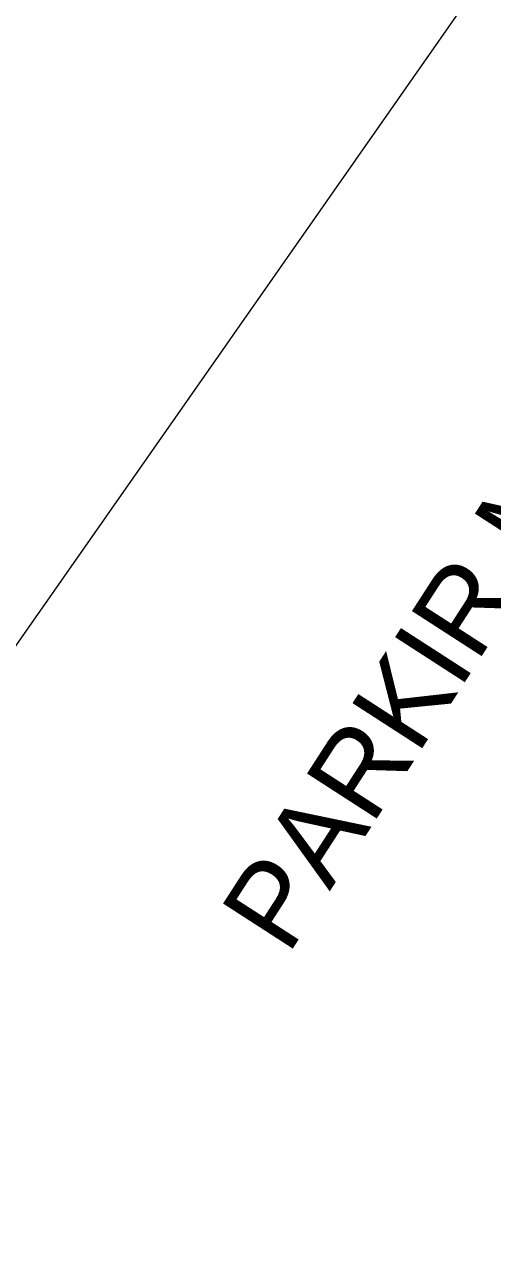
# Model space of a CAD drawing. Header units: inches. Extents: x 249 to 1192, y -18 to 440.
# Drawn here: x 957.23 to 960.49, y 49.97 to 58.47 of the extents above; entities that cross this region are included whole.
import ezdxf

# ---------------------------------------------------------------- set-up
doc = ezdxf.new("R2010")
doc.units = ezdxf.units.IN
doc.header["$MEASUREMENT"] = 0
for name, color, linetype, lineweight in [('DINDING', 6, 'Continuous', 0), ('RENCANA JALAN', 13, 'Continuous', 15), ('TEXT (KET. RUANG)', 7, 'Continuous', 5)]:
    doc.layers.add(name, color=color, linetype=linetype, lineweight=lineweight)
doc.layers.add('RUMPUT', color=86, linetype='Continuous')
doc.styles.get("Standard").update_dxf_attribs({"font": 'arial.ttf'})
pattern_1 = [(57.36874968947846, (0, 0), (-0.0535506494527033, 0.244197313478704), [0.046875, -0.30667839075]), (12.36874968947846, (0, 0), (-0.05355064946683093, 0.2441973135431277), [0.04687499999999999, -0.203125]), (102.3687496894784, (0, 0), (-0.2441973135431277, -0.05355064946683093), [0.04687499999999999, -0.203125])]

# ---------------------------------------------------------------- blocks, each defined once
blk = doc.blocks.new('TAPAK')
at = {"layer": 'RENCANA JALAN'}
blk.add_lwpolyline([(132.8058783373902, 196.2289446114659), (152.7818915197428, 186.1362180280224), (156.3431461374112, 184.0801267158588), (161.4979851445087, 180.2086106658116), (166.6673012964335, 175.7193138412753), (172.4990677855412, 170.1705072046514, 0.2626426718845071), (176.540798769365, 171.3935605114727), (231.9668872231208, 250.6257796809977)], format="xyb", dxfattribs=at)

msp = doc.modelspace()

# ---------------------------------------------------------------- hatches: boundary and pattern name
at = {"layer": 'RUMPUT'}
h = msp.add_hatch(dxfattribs=at)
h.set_pattern_fill('GRASS', color=256, scale=0.25, angle=-32.63125031052153, style=0)
h.set_pattern_definition(pattern_1)
edge = h.paths.add_edge_path(flags=17)
edge.add_line((928.2641801358429, 87.77966679945874), (928.2102571162511, 87.69545095796715))
edge.add_line((928.2102571162511, 87.69545095796715), (927.4523145428277, 88.18075813429114))
edge.add_line((927.4523145428277, 88.18075813429114), (927.9376217191518, 88.93870070771442))
edge.add_line((927.9376217191518, 88.93870070771442), (944.9810419464964, 115.3713075449288))
edge.add_line((944.9810419464964, 115.3713075449288), (944.6881731201454, 115.5588301200329))
edge.add_line((944.6881731201454, 115.5588301200329), (940.4070226355534, 108.5805976980109))
edge.add_line((940.4070226355534, 108.5805976980109), (924.7936289507031, 90.12836316794235))
edge.add_line((924.7936289507031, 90.12836316794235), (906.9246372932737, 96.97757937312682))
edge.add_line((906.9246372932737, 96.97757937312682), (902.6198956972332, 99.28170147302345))
edge.add_line((902.6198956972332, 99.28170147302345), (887.5537847216924, 69.67303889785137))
edge.add_line((887.5537847216924, 69.67303889785137), (887.5839640358097, 69.65371522052908))
edge.add_line((887.5839640358097, 69.65371522052908), (891.466421446403, 75.71725580791895))
edge.add_line((891.466421446403, 75.71725580791895), (893.1507382762345, 74.6387954160869))
edge.add_line((893.1507382762345, 74.6387954160869), (895.8468892558133, 78.84958749066337))
edge.add_line((895.8468892558133, 78.84958749066337), (898.4575803420505, 77.17797388332485))
edge.add_line((898.4575803420505, 77.17797388332485), (900.9840555867966, 75.56028329557753))
edge.add_line((900.9840555867966, 75.56028329557753), (903.1766002224103, 74.15640695535856))
edge.add_line((903.1766002224103, 74.15640695535856), (906.0370060762891, 72.32490212008338))
edge.add_line((906.0370060762891, 72.32490212008338), (908.5634813210349, 70.70721153233623))
edge.add_line((908.5634813210349, 70.70721153233623), (911.0899565657808, 69.08952094458907))
edge.add_arc((911.5752637421049, 69.84746351801277), 0.8999999999999068, 237.3687496894809, 417.3687496894814)
edge.add_line((912.060570918429, 70.60540609143649), (909.5340956736832, 72.22309667918358))
edge.add_line((909.5340956736832, 72.22309667918358), (907.0076204289373, 73.84078726693082))
edge.add_line((907.0076204289373, 73.84078726693082), (905.4287087104201, 74.85175724624926))
edge.add_line((905.4287087104201, 74.85175724624926), (904.4811451841913, 75.45847785467842))
edge.add_line((904.4811451841913, 75.45847785467842), (901.9546699394457, 77.07616844242597))
edge.add_line((901.9546699394457, 77.07616844242597), (899.4281946946996, 78.69385903017334))
edge.add_line((899.4281946946996, 78.69385903017334), (896.8175036084624, 80.36547263751206))
edge.add_line((896.8175036084624, 80.36547263751206), (899.5136545880416, 84.57626471208866))
edge.add_line((899.5136545880416, 84.57626471208866), (897.8293377582106, 85.65472510392057))
edge.add_line((897.8293377582106, 85.65472510392057), (901.711795168804, 91.71826569131034))
edge.add_line((901.711795168804, 91.71826569131034), (903.396111998635, 90.63980529947843))
edge.add_line((903.396111998635, 90.63980529947843), (906.0922629782137, 94.85059737405518))
edge.add_line((906.0922629782137, 94.85059737405518), (921.3353302881803, 85.09053082797953))
edge.add_line((921.3353302881803, 85.09053082797953), (926.4724966191636, 81.8012266328933))
edge.add_line((926.4724966191636, 81.8012266328933), (923.7225291895686, 77.50638515495434))
edge.add_line((923.7225291895686, 77.50638515495434), (919.4630514694381, 70.79575980628869))
edge.add_line((919.4630514694381, 70.79575980628869), (919.6768221338964, 70.6588834238465))
edge.add_line((919.6768221338964, 70.6588834238465), (925.0547665600768, 78.97698642392996))
edge.add_arc((932.3615963517668, 73.22370576023272), 9.300000000000063, 66.3350080141156, 141.7836714338509, ccw=False)
edge.add_line((936.0945068641443, 81.74165029554075), (936.5596564253326, 82.46811112825382))
edge.add_line((936.5596564253326, 82.46811112825382), (928.2641801358429, 87.77966679945874))
edge = h.paths.add_edge_path()
edge.add_arc((902.0036540352788, 51.04019550044824), 2.899999999999944, 21.48045213667681, 57.36874968948014)
edge.add_line((903.5674216034345, 53.48245490370259), (886.5721298860624, 64.36446275412109))
edge.add_line((886.5721298860624, 64.36446275412109), (889.2682808656411, 68.575254828697))
edge.add_line((889.2682808656411, 68.575254828697), (887.5537847216924, 69.67303889785137))
edge.add_line((887.5537847216924, 69.67303889785137), (884.8649772892379, 64.38886223630908))
edge.add_line((884.8649772892379, 64.38886223630908), (899.8177184374615, 52.38925393144922))
edge.add_line((899.8177184374615, 52.38925393144922), (892.7388052037916, 34.03850843705635))
edge.add_line((892.7388052037916, 34.03850843705635), (893.045840120689, 33.8974270920169))
edge.add_line((893.045840120689, 33.8974270920169), (904.7022274439962, 52.10212843513062))
edge = h.paths.add_edge_path()
edge.add_arc((936.7399936000423, 45.06376926786742), 1.89999999999996, 57.36874968947894, 147.3687496894797)
edge.add_line((935.1398926117033, 46.08830664010732), (918.367172414215, 19.89302387901222))
edge.add_line((918.367172414215, 19.89302387901222), (918.7450692695429, 19.62800377191144))
edge.add_line((918.7450692695429, 19.62800377191144), (936.7549778665605, 42.71331442345686))
edge.add_line((936.7549778665605, 42.71331442345686), (952.0053637954163, 30.06494154661328))
edge.add_line((952.0053637954163, 30.06494154661328), (952.4805707531593, 32.5023109921315))
edge.add_line((952.4805707531593, 32.5023109921315), (994.0278929164667, 85.51311961030572))
edge.add_line((994.0278929164667, 85.51311961030572), (953.000433015902, 112.1961135678978))
edge.add_line((953.000433015902, 112.1961135678978), (949.1372720901161, 114.3550084164287))
edge.add_line((949.1372720901161, 114.3550084164287), (945.2741111643297, 116.5139032649596))
edge.add_line((945.2741111643297, 116.5139032649596), (940.4070226355534, 108.5805976980109))
edge.add_line((940.4070226355534, 108.5805976980109), (924.7936289507031, 90.12836316794235))
edge.add_line((924.7936289507031, 90.12836316794235), (906.9246372932737, 96.97757937312682))
edge.add_line((906.9246372932737, 96.97757937312682), (902.6198956972332, 99.28170147302345))
edge.add_line((902.6198956972332, 99.28170147302345), (887.5537847216924, 69.67303889785137))
edge.add_line((887.5537847216924, 69.67303889785137), (887.5839640358097, 69.65371522052908))
edge.add_line((887.5839640358097, 69.65371522052908), (891.466421446403, 75.71725580791895))
edge.add_line((891.466421446403, 75.71725580791895), (893.1507382762345, 74.6387954160869))
edge.add_line((893.1507382762345, 74.6387954160869), (895.8468892558133, 78.84958749066337))
edge.add_line((895.8468892558133, 78.84958749066337), (898.4575803420505, 77.17797388332485))
edge.add_line((898.4575803420505, 77.17797388332485), (900.9840555867966, 75.56028329557753))
edge.add_line((900.9840555867966, 75.56028329557753), (903.1766002224103, 74.15640695535856))
edge.add_line((903.1766002224103, 74.15640695535856), (906.0370060762891, 72.32490212008338))
edge.add_line((906.0370060762891, 72.32490212008338), (908.5634813210349, 70.70721153233623))
edge.add_line((908.5634813210349, 70.70721153233623), (911.0899565657808, 69.08952094458907))
edge.add_arc((911.5752637421049, 69.84746351801277), 0.8999999999999068, 237.3687496894809, 417.3687496894814)
edge.add_line((912.060570918429, 70.60540609143649), (909.5340956736832, 72.22309667918358))
edge.add_line((909.5340956736832, 72.22309667918358), (907.0076204289373, 73.84078726693082))
edge.add_line((907.0076204289373, 73.84078726693082), (905.4287087104201, 74.85175724624926))
edge.add_line((905.4287087104201, 74.85175724624926), (904.4811451841913, 75.45847785467842))
edge.add_line((904.4811451841913, 75.45847785467842), (901.9546699394457, 77.07616844242597))
edge.add_line((901.9546699394457, 77.07616844242597), (899.4281946946996, 78.69385903017334))
edge.add_line((899.4281946946996, 78.69385903017334), (896.8175036084624, 80.36547263751206))
edge.add_line((896.8175036084624, 80.36547263751206), (899.5136545880416, 84.57626471208866))
edge.add_line((899.5136545880416, 84.57626471208866), (897.8293377582106, 85.65472510392057))
edge.add_line((897.8293377582106, 85.65472510392057), (901.711795168804, 91.71826569131034))
edge.add_line((901.711795168804, 91.71826569131034), (903.396111998635, 90.63980529947843))
edge.add_line((903.396111998635, 90.63980529947843), (906.0922629782137, 94.85059737405518))
edge.add_line((906.0922629782137, 94.85059737405518), (921.3353302881803, 85.09053082797953))
edge.add_line((921.3353302881803, 85.09053082797953), (926.4724966191636, 81.8012266328933))
edge.add_line((926.4724966191636, 81.8012266328933), (923.7225291895686, 77.50638515495434))
edge.add_line((923.7225291895686, 77.50638515495434), (919.4630514694381, 70.79575980628869))
edge.add_line((919.4630514694381, 70.79575980628869), (919.6768221338964, 70.6588834238465))
edge.add_line((919.6768221338964, 70.6588834238465), (925.0547665600768, 78.97698642392996))
edge.add_arc((932.3615963517668, 73.22370576023272), 9.300000000000063, 66.3350080141156, 141.7836714338509, ccw=False)
edge.add_line((936.0945068641443, 81.74165029554075), (936.5596564253326, 82.46811112825382))
edge.add_line((936.5596564253326, 82.46811112825382), (928.2641801358429, 87.77966679945874))
edge.add_line((928.2641801358429, 87.77966679945874), (928.2102571162511, 87.69545095796715))
edge.add_line((928.2102571162511, 87.69545095796715), (927.4523145428277, 88.18075813429114))
edge.add_line((927.4523145428277, 88.18075813429114), (927.9376217191518, 88.93870070771442))
edge.add_line((927.9376217191518, 88.93870070771442), (944.9810419464964, 115.3713075449288))
edge.add_line((944.9810419464964, 115.3713075449288), (944.8968261050047, 115.4252305645203))
edge.add_line((944.8968261050047, 115.4252305645203), (945.3821332813288, 116.1831731379438))
edge.add_line((945.3821332813288, 116.1831731379438), (945.0378815538876, 115.2746288968673))
edge.add_line((945.0378815538876, 115.2746288968673), (966.3961127163827, 101.4809171293647))
edge.add_line((966.3961127163827, 101.4809171293647), (987.2184795251612, 88.14845053534901))
edge.add_line((987.2184795251612, 88.14845053534901), (987.7848094723097, 89.0329327735874))
edge.add_line((987.7848094723097, 89.0329327735874), (987.302433925307, 88.09412145713429))
edge.add_line((987.302433925307, 88.09412145713429), (987.9761557069371, 87.66273134038346))
edge.add_line((987.9761557069371, 87.66273134038346), (989.8828169332337, 86.56062110194841))
edge.add_line((989.8828169332337, 86.56062110194841), (990.4566952614961, 86.19316942314298))
edge.add_line((990.4566952614961, 86.19316942314298), (978.5775728439762, 67.60634550868166))
edge.add_line((978.5775728439762, 67.60634550868166), (977.5716846833689, 68.26077967617172))
edge.add_line((977.5716846833689, 68.26077967617172), (973.9826760007685, 62.8408073817882))
edge.add_arc((963.9830200851626, 69.08097359424411), 11.78697555735094, 271.6088435800943, 328.0342658814109, ccw=False)
edge.add_line((964.3139503599157, 57.29864453998494), (963.9111392153795, 57.18526117887534))
edge.add_line((963.9111392153795, 57.18526117887534), (963.6031439829555, 56.90197414856324))
edge.add_line((963.6031439829555, 56.90197414856324), (962.2875738019668, 54.94786372696018))
edge.add_line((962.2875738019668, 54.94786372696018), (966.4964052996177, 52.25296809585404))
edge.add_line((966.4964052996177, 52.25296809585404), (961.5354874971927, 44.50511067863346))
edge.add_line((961.5354874971927, 44.50511067863346), (959.0090122524455, 46.12280126638152))
edge.add_line((959.0090122524455, 46.12280126638152), (955.8275540965428, 41.15406661838088))
edge.add_line((955.8275540965428, 41.15406661838088), (953.0774800973729, 36.85905870231281))
edge.add_line((953.0774800973729, 36.85905870231281), (937.7645309722823, 46.66387025620645))
h = msp.add_hatch(dxfattribs=at)
h.set_pattern_fill('GRASS', color=256, scale=0.25, angle=-32.63125031052153, style=0)
h.set_pattern_definition(pattern_1)
edge = h.paths.add_edge_path()
edge.add_line((896.8175036084624, 80.36547263751206), (899.5136545880416, 84.57626471208866))
edge.add_line((899.5136545880416, 84.57626471208866), (897.8293377582106, 85.65472510392057))
edge.add_line((897.8293377582106, 85.65472510392057), (901.711795168804, 91.71826569131034))
edge.add_line((901.711795168804, 91.71826569131034), (903.396111998635, 90.63980529947843))
edge.add_line((903.396111998635, 90.63980529947843), (906.0922629782137, 94.85059737405518))
edge.add_line((906.0922629782137, 94.85059737405518), (921.3353302881803, 85.09053082797953))
edge.add_line((921.3353302881803, 85.09053082797953), (926.4724966191636, 81.8012266328933))
edge.add_line((926.4724966191636, 81.8012266328933), (923.7225291895686, 77.50638515495397))
edge.add_line((923.7225291895686, 77.50638515495397), (919.4630514694381, 70.79575980628869))
edge.add_line((919.4630514694381, 70.79575980628869), (919.6768221338964, 70.6588834238465))
edge.add_line((919.6768221338964, 70.6588834238465), (925.0547665600768, 78.97698642392993))
edge.add_arc((932.3615963517669, 73.22370576023259), 9.300000000000214, 66.33500801411651, 141.7836714338508, ccw=False)
edge.add_line((936.0945068641443, 81.74165029554075), (936.5596564253326, 82.46811112825382))
edge.add_line((936.5596564253326, 82.46811112825382), (928.2641801358429, 87.77966679945874))
edge.add_line((928.2641801358429, 87.77966679945874), (928.2102571162511, 87.69545095796715))
edge.add_line((928.2102571162511, 87.69545095796715), (927.4523145428277, 88.18075813429114))
edge.add_line((927.4523145428277, 88.18075813429114), (927.9376217191518, 88.93870070771442))
edge.add_line((927.9376217191518, 88.93870070771442), (944.9810419464964, 115.3713075449288))
edge.add_line((944.9810419464964, 115.3713075449288), (944.8968261050047, 115.4252305645203))
edge.add_line((944.8968261050047, 115.4252305645203), (945.3821332813288, 116.1831731379438))
edge.add_line((945.3821332813288, 116.1831731379438), (946.1400758547525, 115.6978659616198))
edge.add_line((946.1400758547525, 115.6978659616198), (987.7311629355854, 88.94914873724179))
edge.add_line((987.7311629355854, 88.94914873724179), (987.7848094723097, 89.0329327735874))
edge.add_line((987.7848094723097, 89.0329327735874), (988.5427520457331, 88.54762559726345))
edge.add_line((988.5427520457331, 88.54762559726345), (987.9761557069371, 87.66273134038346))
edge.add_line((987.9761557069371, 87.66273134038346), (989.8828169332337, 86.56062110194841))
edge.add_line((989.8828169332337, 86.56062110194841), (990.4566952614961, 86.19316942314298))
edge.add_line((990.4566952614961, 86.19316942314298), (978.5775728439764, 67.60634550868144))
edge.add_line((978.5775728439764, 67.60634550868144), (977.5716846833689, 68.26077967617147))
edge.add_line((977.5716846833689, 68.26077967617147), (973.9826760007685, 62.84080738178788))
edge.add_arc((963.983020085164, 69.08097359424208), 11.78697555734887, 271.6088435800879, 328.03426588141446, ccw=False)
edge.add_line((964.3139503599157, 57.29864453998494), (963.9111392153795, 57.18526117887534))
edge.add_line((963.9111392153795, 57.18526117887534), (963.6031439829555, 56.90197414856324))
edge.add_line((963.6031439829555, 56.90197414856324), (962.2875738019668, 54.94786372696018))
edge.add_line((962.2875738019668, 54.94786372696018), (966.4964052996177, 52.25296809585404))
edge.add_line((966.4964052996177, 52.25296809585404), (961.5354874971927, 44.50511067863346))
edge.add_line((961.5354874971927, 44.50511067863346), (959.0090122524455, 46.12280126638152))
edge.add_line((959.0090122524455, 46.12280126638152), (955.8275540965428, 41.15406661838088))
edge.add_line((955.8275540965428, 41.15406661838088), (953.0774800973729, 36.85905870231281))
edge.add_line((953.0774800973729, 36.85905870231281), (937.7645309722823, 46.66387025620645))
edge.add_arc((936.7399936000423, 45.06376926786742), 1.89999999999996, 57.36874968947894, 147.3687496894797)
edge.add_line((935.1398926117033, 46.08830664010732), (918.367172414215, 19.89302387901222))
edge.add_line((918.367172414215, 19.89302387901222), (918.7450692695429, 19.62800377191144))
edge.add_line((918.7450692695429, 19.62800377191144), (936.7549778665605, 42.71331442345686))
edge.add_line((936.7549778665605, 42.71331442345686), (952.0053637954163, 30.0649415466133))
edge.add_line((952.0053637954163, 30.0649415466133), (952.4805707531593, 32.50231099213147))
edge.add_line((952.4805707531593, 32.50231099213147), (994.0278929164667, 85.51311961030571))
edge.add_line((994.0278929164667, 85.51311961030571), (953.000433015902, 112.1961135678978))
edge.add_line((953.000433015902, 112.1961135678978), (949.1372720901161, 114.3550084164287))
edge.add_line((949.1372720901161, 114.3550084164287), (945.2741111643297, 116.5139032649596))
edge.add_line((945.2741111643297, 116.5139032649596), (940.4070226355534, 108.5805976980109))
edge.add_line((940.4070226355534, 108.5805976980109), (924.7936289507031, 90.12836316794235))
edge.add_line((924.7936289507031, 90.12836316794235), (906.9246372932737, 96.97757937312682))
edge.add_line((906.9246372932737, 96.97757937312682), (902.6198956972332, 99.28170147302345))
edge.add_line((902.6198956972332, 99.28170147302345), (887.5537847216924, 69.67303889785137))
edge.add_line((887.5537847216924, 69.67303889785137), (887.5839640358097, 69.65371522052908))
edge.add_line((887.5839640358097, 69.65371522052908), (891.466421446403, 75.71725580791895))
edge.add_line((891.466421446403, 75.71725580791895), (893.1507382762345, 74.6387954160869))
edge.add_line((893.1507382762345, 74.6387954160869), (895.8468892558133, 78.84958749066337))
edge.add_line((895.8468892558133, 78.84958749066337), (898.4575803420505, 77.17797388332485))
edge.add_line((898.4575803420505, 77.17797388332485), (900.9840555867966, 75.56028329557753))
edge.add_line((900.9840555867966, 75.56028329557753), (903.1766002224103, 74.15640695535856))
edge.add_line((903.1766002224103, 74.15640695535856), (906.0370060762891, 72.32490212008338))
edge.add_line((906.0370060762891, 72.32490212008338), (908.5634813210349, 70.70721153233623))
edge.add_line((908.5634813210349, 70.70721153233623), (911.0899565657808, 69.08952094458907))
edge.add_arc((911.5752637421049, 69.84746351801277), 0.8999999999999068, 237.3687496894809, 417.3687496894814)
edge.add_line((912.060570918429, 70.60540609143649), (909.5340956736832, 72.22309667918358))
edge.add_line((909.5340956736832, 72.22309667918358), (907.0076204289373, 73.84078726693082))
edge.add_line((907.0076204289373, 73.84078726693082), (905.4287087104201, 74.85175724624926))
edge.add_line((905.4287087104201, 74.85175724624926), (904.4811451841913, 75.45847785467842))
edge.add_line((904.4811451841913, 75.45847785467842), (901.9546699394457, 77.07616844242597))
edge.add_line((901.9546699394457, 77.07616844242597), (899.4281946946996, 78.69385903017334))
edge.add_line((899.4281946946996, 78.69385903017334), (896.8175036084624, 80.36547263751206))

# ---------------------------------------------------------------- block references
at = {"layer": 'DINDING'}
msp.add_blockref('TAPAK', (754.7025369303853, -154.3074801053276), dxfattribs=at)

# ---------------------------------------------------------------- texts
at = {"layer": 'TEXT (KET. RUANG)'}
msp.add_text('PARKIR MOBIL', height=0.5784289050526846, rotation=57.13992481540763, dxfattribs=at).set_placement((959.0603854798578, 51.97895794236442))

doc.saveas('drawing.dxf')
